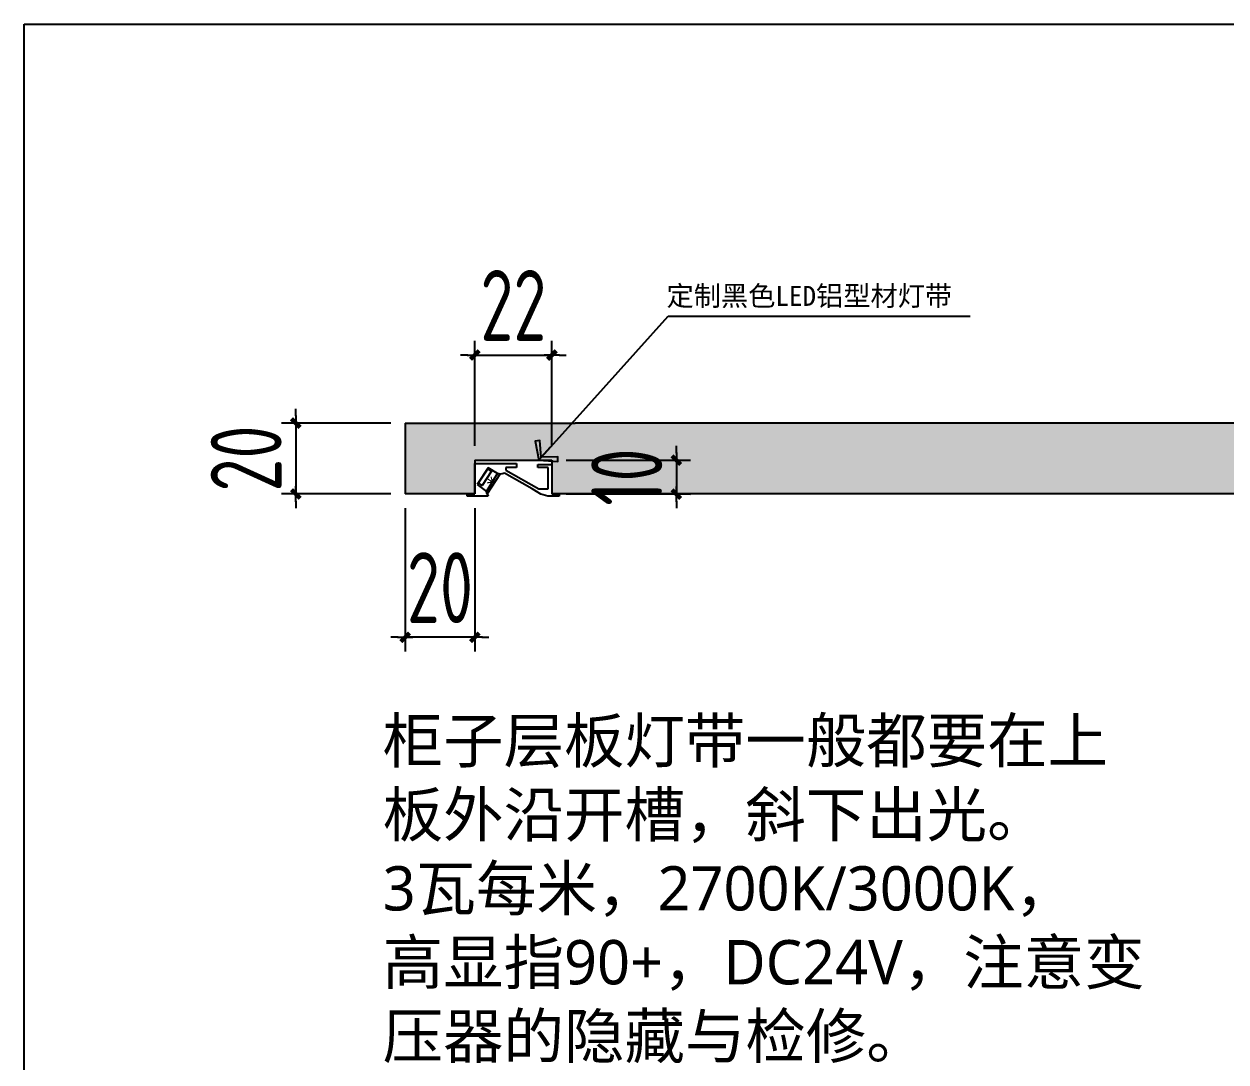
# Model space of a CAD drawing. Extents: x 11992 to 29481, y -6727 to 6811.
# Drawn here: x 27747.9 to 28086.8, y 358.2 to 650.9 of the extents above; entities that cross this region are included whole.
import ezdxf

# ---------------------------------------------------------------- set-up
doc = ezdxf.new("R2010")
doc.units = 0
doc.header["$MEASUREMENT"] = 0
doc.linetypes.add('DASHED', pattern=[19.05, 12.7, -6.35])
doc.layers.get('0').update_dxf_attribs({"color": 8, "linetype": 'CONTINUOUS'})
doc.layers.get('Defpoints').update_dxf_attribs({"color": 8, "linetype": 'CONTINUOUS'})
doc.layers.add('zoylight 6节点', color=8, linetype='CONTINUOUS')
doc.styles.add('CCD-DIM', font='archs.shx', dxfattribs={"width": 0.8})
doc.styles.get("Standard").update_dxf_attribs({"font": 'arial.ttf'})
doc.styles.add('尺寸标注', font='ARCHS.SHX', dxfattribs={"width": 0.8})
doc.styles.add('文字', font='')
doc.styles.get('文字').set_extended_font_data('SimSun')
doc.dimstyles.new('CCD_DIM_5', dxfattribs={"dimscale": 20, "dimtxt": 1, "dimasz": 0.1, "dimexe": 0.2, "dimexo": 0.2, "dimgap": 0.2, "dimtad": 1, "dimdec": 0, "dimrnd": 1, "dimzin": 12, "dimdsep": 46, "dimtxsty": 'CCD-DIM', "dimblk": 'CCD_Dimension_Tick', "dimcen": 0.125, "dimclrd": 44, "dimclre": 44, "dimclrt": 50, "dimadec": 0, "dimazin": 0, "dimtfac": 1, "dimtdec": 0, "dimtix": 1, "dimtmove": 2, "dimatfit": 3, "dimldrblk": 'CCD_Leader_Dot', "dimfxl": 0, "dimtvp": 1, "dimtolj": 1, "dimtzin": 0, "dimarcsym": 0})
doc.dimstyles.new('海龍[布局]1：1', dxfattribs={"dimtxt": 2.25, "dimasz": 1, "dimexe": 1.5, "dimexo": 1, "dimgap": 1, "dimtad": 1, "dimdec": 0, "dimrnd": 5, "dimdsep": 46, "dimtxsty": '尺寸标注', "dimblk": 'ARCHTICK', "dimcen": 1, "dimclrd": 44, "dimclre": 44, "dimclrt": 2, "dimadec": 0, "dimazin": 2, "dimtfac": 1, "dimtdec": 4, "dimtix": 1, "dimtmove": 2, "dimatfit": 3, "dimldrblk": 'hl_arrow2', "dimfxl": 0, "dimtolj": 1, "dimarcsym": 0})

# ---------------------------------------------------------------- blocks, each defined once
blk = doc.blocks.new('CCD_Dimension_Tick')
at = {"color": 0, "linetype": 'ByBlock'}
for p, q in [((-1.09, 0), (0, 0)), ((0, 0), (1.09, 0))]:
    blk.add_line(p, q, dxfattribs=at)
at = {"color": 0, "linetype": 'Continuous', "const_width": 0.608}
blk.add_lwpolyline([(-0.61, -0.61), (0.61, 0.61)], dxfattribs=at)
blk = doc.blocks.new('*D142')
at = {"layer": 'Defpoints', "color": 0, "linetype": 'DASHED', "ltscale": 1000}
for p in [(45111.16, 75103.6), (45080.31, 75083.6), (45111.16, 75083.6)]:
    blk.add_point(p, dxfattribs=at)
at = {"layer": 'zoylight 6节点', "color": 44, "lineweight": -2, "ltscale": 1000}
for p, q in [((45080.31, 75105.6), (45080.31, 75107.6)), ((45107.16, 75103.6), (45076.31, 75103.6)), ((45080.31, 75103.6), (45080.31, 75083.6)), ((45080.31, 75081.6), (45080.31, 75079.6))]:
    blk.add_line(p, q, dxfattribs=at)
at = {"layer": 'zoylight 6节点', "color": 44, "linetype": 'DASHED', "lineweight": -2, "ltscale": 1000}
blk.add_line((45107.16, 75083.6), (45076.31, 75083.6), dxfattribs=at)
at = {"layer": 'zoylight 6节点', "color": 44, "linetype": 'DASHED', "lineweight": -2, "ltscale": 1000, "xscale": 2, "yscale": 2, "zscale": 2}
for p, rotation in [((45080.31, 75103.6), 270), ((45080.31, 75083.6), 90)]:
    blk.add_blockref('CCD_Dimension_Tick', p, dxfattribs=dict(at, rotation=rotation))
at = {"layer": 'zoylight 6节点', "color": 50, "linetype": 'DASHED', "ltscale": 1000, "insert": (45066.31, 75093.6), "char_height": 20, "attachment_point": 5, "rotation": 90, "style": 'CCD-DIM'}
blk.add_mtext('\\A1;20', dxfattribs=at)
blk = doc.blocks.new('CCD_Leader_Dot')
at = {"color": 0, "linetype": 'ByBlock'}
blk.add_line((-5, 0), (-10, 0), dxfattribs=at)
at = {"color": 0, "linetype": 'ByBlock', "const_width": 5}
blk.add_lwpolyline([(-2.5, 0, 1), (2.5, 0, 1)], format="xyb", close=True, dxfattribs=at)
blk = doc.blocks.new('*D155')
at = {"layer": 'Defpoints', "color": 0}
for p in [(45111.16, 75083.6), (45130.8, 75083.6), (45111.16, 75043.18)]:
    blk.add_point(p, dxfattribs=at)
at = {"layer": 'zoylight 6节点', "color": 44, "lineweight": -2}
for p, q in [((45111.16, 75079.6), (45111.16, 75039.18)), ((45130.8, 75079.6), (45130.8, 75039.18)), ((45109.16, 75043.18), (45107.16, 75043.18)), ((45130.8, 75043.18), (45111.16, 75043.18)), ((45132.8, 75043.18), (45134.8, 75043.18))]:
    blk.add_line(p, q, dxfattribs=at)
at = {"layer": 'zoylight 6节点', "color": 44, "lineweight": -2, "xscale": 2, "yscale": 2, "zscale": 2}
blk.add_blockref('CCD_Dimension_Tick', (45111.16, 75043.18), dxfattribs=at)
at = {"layer": 'zoylight 6节点', "color": 44, "lineweight": -2, "xscale": 2, "yscale": 2, "zscale": 2, "rotation": 180}
blk.add_blockref('CCD_Dimension_Tick', (45130.8, 75043.18), dxfattribs=at)
at = {"layer": 'zoylight 6节点', "color": 50, "insert": (45120.98, 75057.18), "char_height": 20, "attachment_point": 5, "style": 'CCD-DIM'}
blk.add_mtext('\\A1;20', dxfattribs=at)
blk = doc.blocks.new('*D156')
at = {"layer": 'Defpoints', "color": 0, "linetype": 'DASHED', "ltscale": 1000}
for p in [(45152.55, 75122.78), (45130.8, 75093.17), (45152.55, 75093.17)]:
    blk.add_point(p, dxfattribs=at)
at = {"layer": 'zoylight 6节点', "color": 44, "lineweight": -2, "ltscale": 1000}
for p, q in [((45130.8, 75097.17), (45130.8, 75126.78)), ((45128.8, 75122.78), (45126.8, 75122.78)), ((45130.8, 75122.78), (45152.55, 75122.78)), ((45154.55, 75122.78), (45156.55, 75122.78))]:
    blk.add_line(p, q, dxfattribs=at)
at = {"layer": 'zoylight 6节点', "color": 44, "linetype": 'DASHED', "lineweight": -2, "ltscale": 1000}
blk.add_line((45152.55, 75097.17), (45152.55, 75126.78), dxfattribs=at)
at = {"layer": 'zoylight 6节点', "color": 44, "linetype": 'DASHED', "lineweight": -2, "ltscale": 1000, "xscale": 2, "yscale": 2, "zscale": 2}
blk.add_blockref('CCD_Dimension_Tick', (45130.8, 75122.78), dxfattribs=at)
at = {"layer": 'zoylight 6节点', "color": 44, "linetype": 'DASHED', "lineweight": -2, "ltscale": 1000, "xscale": 2, "yscale": 2, "zscale": 2, "rotation": 180}
blk.add_blockref('CCD_Dimension_Tick', (45152.55, 75122.78), dxfattribs=at)
at = {"layer": 'zoylight 6节点', "color": 50, "linetype": 'DASHED', "ltscale": 1000, "insert": (45141.67, 75136.78), "char_height": 20, "attachment_point": 5, "style": 'CCD-DIM'}
blk.add_mtext('\\A1;22', dxfattribs=at)
blk = doc.blocks.new('*D157')
at = {"layer": 'Defpoints', "color": 0, "linetype": 'DASHED', "ltscale": 1000}
for p in [(45152.55, 75093.17), (45152.54, 75083.6), (45187.65, 75083.57)]:
    blk.add_point(p, dxfattribs=at)
at = {"layer": 'zoylight 6节点', "color": 44, "lineweight": -2, "ltscale": 1000}
for p, q in [((45187.66, 75095.15), (45187.66, 75097.15)), ((45156.55, 75093.17), (45191.66, 75093.14)), ((45187.66, 75093.15), (45187.65, 75083.57)), ((45187.65, 75081.57), (45187.65, 75079.57))]:
    blk.add_line(p, q, dxfattribs=at)
at = {"layer": 'zoylight 6节点', "color": 44, "linetype": 'DASHED', "lineweight": -2, "ltscale": 1000}
blk.add_line((45156.54, 75083.6), (45191.65, 75083.57), dxfattribs=at)
at = {"layer": 'zoylight 6节点', "color": 44, "linetype": 'DASHED', "lineweight": -2, "ltscale": 1000, "xscale": 2, "yscale": 2, "zscale": 2}
for p, rotation in [((45187.66, 75093.15), 269.9548369662995), ((45187.65, 75083.57), 89.95483696629948)]:
    blk.add_blockref('CCD_Dimension_Tick', p, dxfattribs=dict(at, rotation=rotation))
at = {"layer": 'zoylight 6节点', "color": 50, "linetype": 'DASHED', "ltscale": 1000, "insert": (45173.65, 75088.37), "char_height": 20, "attachment_point": 5, "rotation": 89.9548, "style": 'CCD-DIM'}
blk.add_mtext('\\A1;10', dxfattribs=at)
blk = doc.blocks.new('_ArchTick')
at = {"color": 0, "linetype": 'ByBlock', "const_width": 0.15}
blk.add_lwpolyline([(-0.5, -0.5), (0.5, 0.5)], dxfattribs=at)
blk = doc.blocks.new('hl_arrow2')
at = {"color": 4}
blk.add_line((-0.221, 0), (-1, 0), dxfattribs=at)
blk.add_lwpolyline([(-0.221, 0), (-0.861, -0.689), (-0.654, -0.862), (0, 0), (-0.654, 0.862), (-0.861, 0.689)], close=True, dxfattribs=at)
for points in [[(-0.861, 0.689), (-0.654, 0.862), (-0.221, 0), (0, 0)], [(-0.861, -0.689), (-0.654, -0.862), (-0.221, 0), (0, 0)]]:
    blk.add_solid(points, dxfattribs=at)
blk = doc.blocks.new('fdgfswewwewe')
at = {"layer": 'zoylight 6节点'}
h = blk.add_hatch(dxfattribs=at)
h.set_pattern_fill('ANSI36', color=251, scale=10)
h.set_pattern_definition([(45, (173405.8334, 123945.6557), (0.662912607, 2.43067956), [3.125, -0.625, 0, -0.625])])
h.paths.add_polyline_path([(-570.49, 251.08), (-540.19, 251.08), (-522.53, 251.08), (-90.25, 251.08), (-74.25, 251.08), (-43.95, 251.08), (-43.95, 231.08), (-104.25, 231.08), (-104.25, 245.81), (-120.25, 245.81), (-120.25, 231.08), (-529.1, 231.08), (-529.1, 240.65), (-550.85, 240.65), (-550.85, 231.08), (-570.49, 231.08)])
at = {"layer": 'zoylight 6节点', "linetype": 'DASHED', "ltscale": 1000}
for p, q in [((-570.49, 251.08), (-570.49, 231.08)), ((-570.49, 251.08), (-540.19, 251.08)), ((-540.19, 251.08), (-522.53, 251.08)), ((-550.85, 240.65), (-550.85, 231.08)), ((-550.85, 240.65), (-529.1, 240.65)), ((-529.1, 240.65), (-529.1, 231.08)), ((-550.85, 231.08), (-570.49, 231.08))]:
    blk.add_line(p, q, dxfattribs=at)
at = {"layer": 'zoylight 6节点', "color": 251}
for p, q in [((-90.25, 251.08), (-522.53, 251.08)), ((-120.25, 231.08), (-529.1, 231.08))]:
    blk.add_line(p, q, dxfattribs=at)
at = {"layer": 'zoylight 6节点'}
for p, q in [((-550.85, 231.08), (-550.85, 239.66)), ((-550.85, 239.66), (-539.1, 239.66)), ((-547.06, 238.46), (-550.19, 233.76)), ((-544.46, 236.89), (-547.06, 238.46)), ((-539.1, 238.58), (-542.1, 238.58)), ((-542.1, 238.58), (-542.1, 237.81)), ((-542.1, 237.81), (-532.82, 232.55)), ((-539.1, 239.66), (-539.1, 238.58)), ((-533.09, 238.55), (-533.09, 239.44)), ((-533.09, 239.44), (-529.1, 239.44)), ((-530.18, 238.55), (-533.09, 238.55)), ((-530.18, 232.55), (-530.18, 238.55)), ((-529.1, 239.44), (-529.1, 231.08)), ((-543.39, 236.71), (-544.46, 236.89)), ((-542.49, 236.94), (-543.39, 236.71)), ((-534.7, 232.55), (-542.49, 236.94)), ((-553.03, 230.44), (-553.03, 231.08)), ((-553.03, 231.08), (-550.85, 231.08)), ((-553.03, 230.44), (-553.03, 231.08)), ((-550.19, 233.76), (-547.51, 231.79)), ((-547.51, 231.79), (-547.37, 231.12)), ((-547.37, 231.12), (-547.06, 230.44)), ((-532.19, 231.03), (-534.7, 232.55)), ((-532.82, 232.55), (-530.18, 232.55)), ((-530.22, 230.44), (-532.19, 231.03)), ((-529.1, 231.08), (-527.04, 231.08)), ((-527.04, 231.08), (-527.04, 230.44)), ((-547.06, 230.44), (-553.03, 230.44)), ((-527.04, 230.44), (-530.22, 230.44))]:
    blk.add_line(p, q, dxfattribs=at)
at = {"layer": 'zoylight 6节点', "color": 4}
for p, q in [((-547.51, 231.79), (-544.44, 236.88)), ((-543.71, 236.77), (-547.37, 231.12)), ((-544.41, 236.88), (-543.71, 236.77)), ((-547.37, 231.12), (-547.51, 231.79))]:
    blk.add_line(p, q, dxfattribs=at)
at = {"layer": 'zoylight 6节点', "color": 251}
blk.add_lwpolyline([(-677.99, 363.62), (0, 363.62), (0, 0), (-677.99, 0)], close=True, dxfattribs=at)
at = {"layer": 'zoylight 6节点', "color": 1}
blk.add_lwpolyline([(-547.18, 238.16), (-546.14, 237.47), (-548.77, 233.52), (-549.81, 234.21)], close=True, dxfattribs=at)
at = {"layer": 'zoylight 6节点', "color": 2, "const_width": 0.3}
for points in [[(-547.45, 235.49), (-545.92, 234.47)], [(-545.92, 234.47), (-547.4, 234.21)], [(-545.92, 234.47), (-546.25, 235.94)]]:
    blk.add_lwpolyline(points, dxfattribs=at)
at = {"layer": 'zoylight 6节点', "insert": (-496.76, 289.77), "char_height": 5.625, "width": 88.6593, "attachment_point": 1, "style": '文字'}
blk.add_mtext('{\\C3;定制黑色LED铝型材灯带}', dxfattribs=at)
at = {"layer": 'zoylight 6节点', "color": 8, "insert": (-576.84, 167.78), "char_height": 12.5, "width": 218.4762, "attachment_point": 1}
blk.add_mtext('{\\fMicrosoft YaHei|b0|i0|c134|p34;\\C4;柜子层板灯带一般都要在上板外沿开槽，斜下出光。\\P3瓦每米，2700K/3000K，\\P高显指90+，DC24V，注意变压器的隐藏与检修。}', dxfattribs=at)
at = {"layer": 'zoylight 6节点', "linetype": 'DASHED', "ltscale": 1000}
for p1, p2, distance, picture, middle in [((-550.85, 240.65), (-529.1, 240.65), 29.61, '*D156', (-539.97, 284.26)), ((-570.49, 251.08), (-570.49, 231.08), -30.85, '*D142', (-615.33, 241.08)), ((-529.1, 240.65), (-529.1, 231.08), 35.1, '*D157', (-508, 235.85))]:
    dim = blk.add_aligned_dim(p1=p1, p2=p2, distance=distance, dimstyle='CCD_DIM_5', dxfattribs=at)
    dim.commit()
    dim.dimension.update_dxf_attribs({"geometry": picture, "text_midpoint": middle, "insert": (-45681.65, -74852.52)})
at = {"layer": 'zoylight 6节点'}
dim = blk.add_aligned_dim(p1=(-550.85, 231.08), p2=(-570.49, 231.08), distance=40.42, dimstyle='CCD_DIM_5', override={"dimfxl": 5, "dimarcsym": 2}, dxfattribs=at)
dim.commit()
dim.dimension.update_dxf_attribs({"geometry": '*D155', "text_midpoint": (-560.67, 204.66), "insert": (-45681.65, -74852.52)})
blk.add_leader([(-532.83, 240.65), (-496.32, 281.22), (-411.17, 281.22)], dimstyle='海龍[布局]1：1', override={"dimasz": 5, "dimclrd": 4}, dxfattribs=at)

msp = doc.modelspace()

# ---------------------------------------------------------------- block references
at = {"layer": 'zoylight 6节点'}
msp.add_blockref('fdgfswewwewe', (28425.84, 287.31), dxfattribs=at)

doc.saveas('drawing.dxf')
